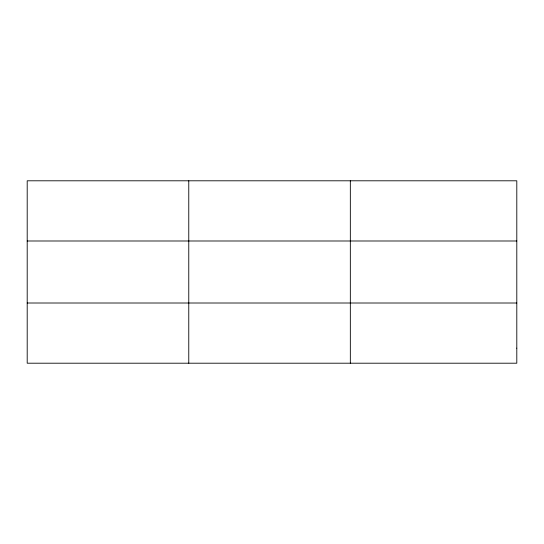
<?xml version="1.0" encoding="UTF-8"?>
<svg xmlns="http://www.w3.org/2000/svg" width="544" height="544" viewBox="0 0 544 544"><rect width="100%" height="100%" fill="white"/><g stroke="black" fill="none" stroke-linecap="round" stroke-linejoin="round"><path stroke-width="0.82" d="M188.768 180.798L188.768 363.202M350.336 180.798L350.336 363.202M27.2 240.992L516.8 240.992M27.2 303.008L516.8 303.008M516.8 348.153L516.8 363.202L27.2 363.202L27.2 180.798L516.8 180.798L516.8 348.153"/></g></svg>
